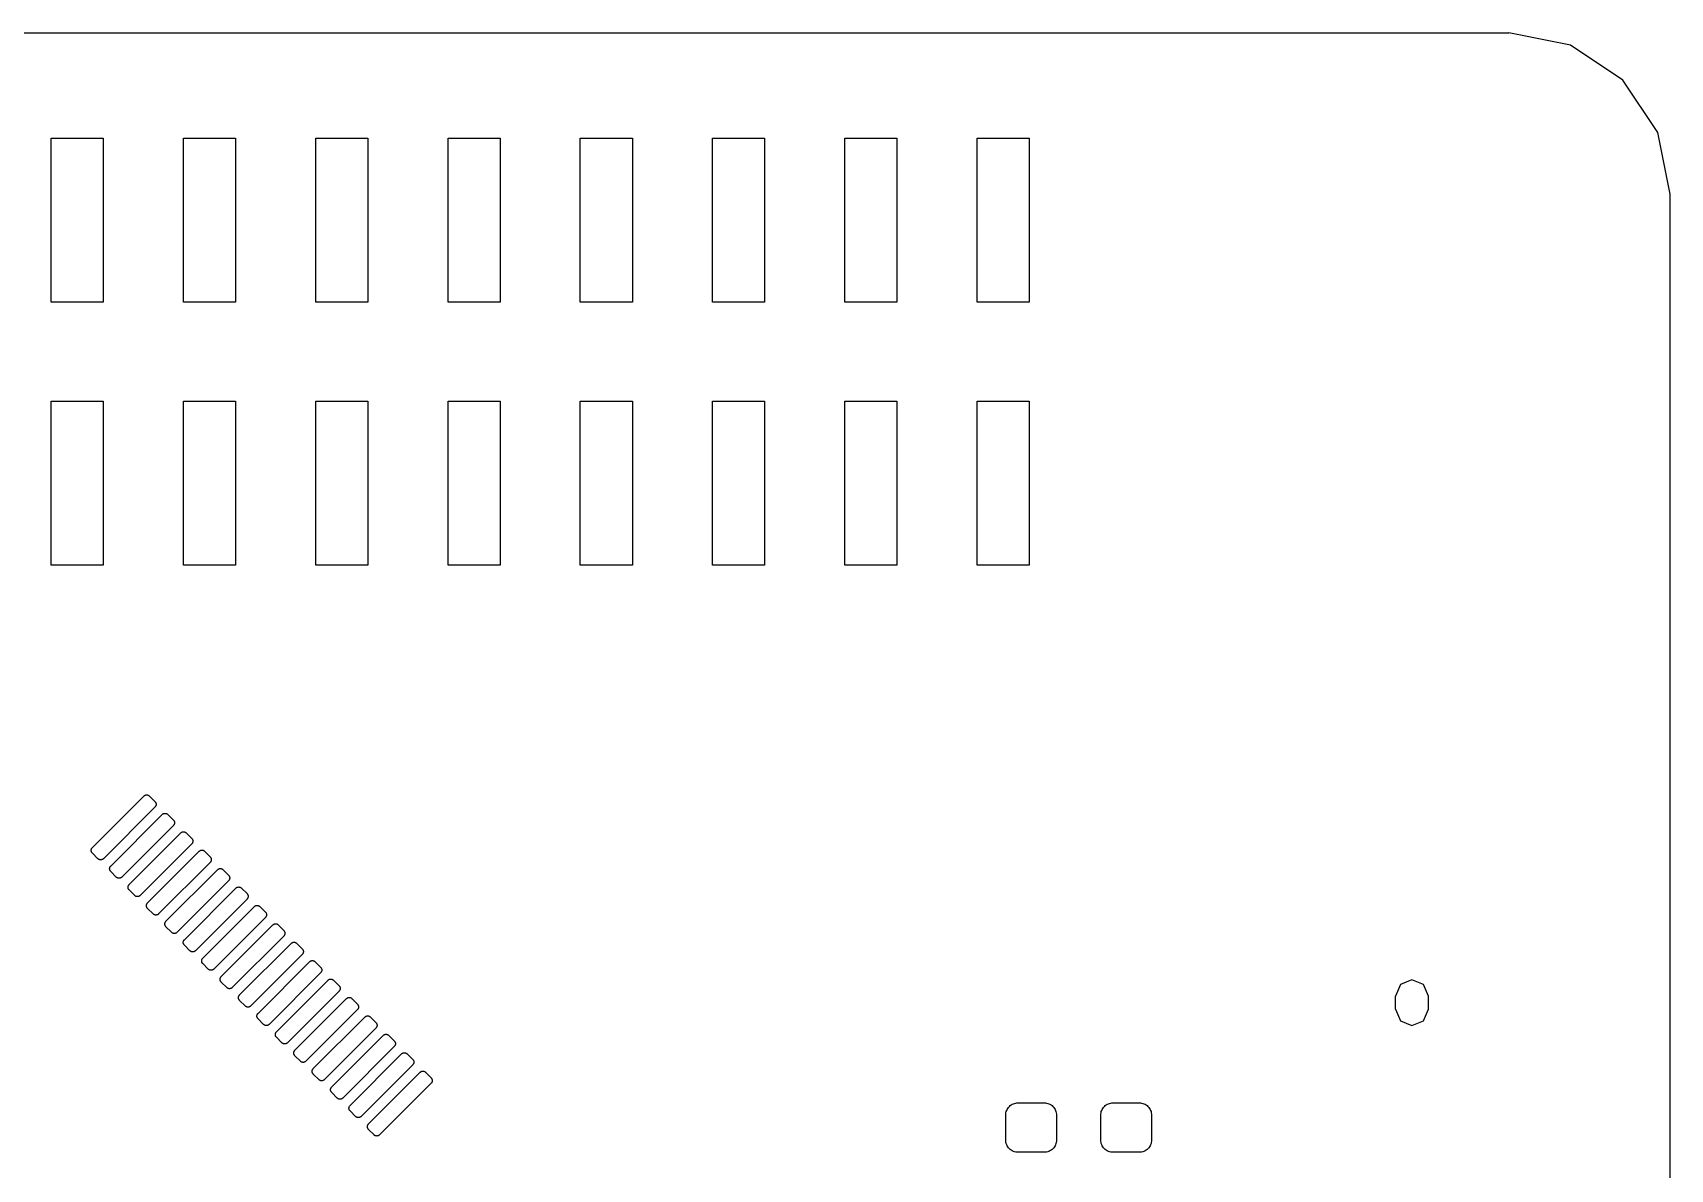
# Model space of a CAD drawing. Extents: x 9.2 to 72.3, y 9.6 to 58.8.
# Drawn here: x 40.82 to 72.27, y 36.97 to 58.79 of the extents above; entities that cross this region are included whole.
import ezdxf

# ---------------------------------------------------------------- set-up
doc = ezdxf.new("R2010")
doc.units = 0

msp = doc.modelspace()

# ---------------------------------------------------------------- linework, layer by layer
at = {"layer": 'Layer 1', "color": 7}
for points in [[(12.34694, 58.79338), (69.16674, 58.79338)], [(72.268334, 55.691761), (72.032354, 56.878094), (71.36034, 57.883814), (70.354604, 58.555803), (69.168264, 58.791754)], [(72.26808, 12.69238), (72.26808, 55.69204)], [(67.308222, 40.611806), (67.085524, 40.519544), (66.993262, 40.296846)], [(67.623436, 40.296846), (67.531085, 40.519634), (67.308222, 40.611806)], [(66.9925, 40.04818), (66.9925, 40.2971)], [(67.62242, 40.2971), (67.62242, 40.04818)], [(66.993262, 40.046656), (67.085524, 39.823958), (67.308222, 39.731696)], [(67.308222, 39.731696), (67.531085, 39.823868), (67.623436, 40.046656)]]:
    msp.add_lwpolyline(points, dxfattribs=at)
at = {"layer": 'Layer 1', "color": 96}
for points in [[(42.178224, 53.621762), (41.178226, 53.621762), (41.178226, 56.771769), (42.178224, 56.771769), (42.178224, 53.621762)], [(44.718224, 53.621762), (43.718226, 53.621762), (43.718226, 56.771769), (44.718224, 56.771769), (44.718224, 53.621762)], [(47.258224, 53.621762), (46.258226, 53.621762), (46.258226, 56.771769), (47.258224, 56.771769), (47.258224, 53.621762)], [(49.798224, 53.621762), (48.798226, 53.621762), (48.798226, 56.771769), (49.798224, 56.771769), (49.798224, 53.621762)], [(52.338224, 53.621762), (51.338226, 53.621762), (51.338226, 56.771769), (52.338224, 56.771769), (52.338224, 53.621762)], [(54.878224, 53.621762), (53.878226, 53.621762), (53.878226, 56.771769), (54.878224, 56.771769), (54.878224, 53.621762)], [(57.418224, 53.621762), (56.418226, 53.621762), (56.418226, 56.771769), (57.418224, 56.771769), (57.418224, 53.621762)], [(59.958224, 53.621762), (58.958226, 53.621762), (58.958226, 56.771769), (59.958224, 56.771769), (59.958224, 53.621762)], [(42.178224, 48.57176), (41.178226, 48.57176), (41.178226, 51.721766), (42.178224, 51.721766), (42.178224, 48.57176)], [(44.718224, 48.57176), (43.718226, 48.57176), (43.718226, 51.721766), (44.718224, 51.721766), (44.718224, 48.57176)], [(47.258224, 48.57176), (46.258226, 48.57176), (46.258226, 51.721766), (47.258224, 51.721766), (47.258224, 48.57176)], [(49.798224, 48.57176), (48.798226, 48.57176), (48.798226, 51.721766), (49.798224, 51.721766), (49.798224, 48.57176)], [(52.338224, 48.57176), (51.338226, 48.57176), (51.338226, 51.721766), (52.338224, 51.721766), (52.338224, 48.57176)], [(54.878224, 48.57176), (53.878226, 48.57176), (53.878226, 51.721766), (54.878224, 51.721766), (54.878224, 48.57176)], [(57.418224, 48.57176), (56.418226, 48.57176), (56.418226, 51.721766), (57.418224, 51.721766), (57.418224, 48.57176)], [(59.958224, 48.57176), (58.958226, 48.57176), (58.958226, 51.721766), (59.958224, 51.721766), (59.958224, 48.57176)], [(43.01871, 44.158916), (43.026076, 44.1579), (43.033188, 44.156122), (43.040046, 44.153582), (43.046904, 44.15028), (43.053, 44.146724), (43.059096, 44.142152), (43.06443, 44.137326), (43.170602, 44.031154), (43.175428, 44.02582), (43.18, 44.019978), (43.183556, 44.013628), (43.186858, 44.00677), (43.189398, 43.999912), (43.191176, 43.9928), (43.192192, 43.985434), (43.192446, 43.978068), (43.192192, 43.970956), (43.191176, 43.96359), (43.189398, 43.956478), (43.186858, 43.949366), (43.183556, 43.942762), (43.18, 43.936412), (43.175428, 43.93057), (43.170602, 43.925236), (42.18051, 42.935144), (42.175176, 42.930318), (42.169334, 42.926), (42.162984, 42.92219), (42.15638, 42.918888), (42.149268, 42.916348), (42.142156, 42.91457), (42.135044, 42.913554), (42.127678, 42.9133), (42.120312, 42.913554), (42.112946, 42.91457), (42.105834, 42.916348), (42.098976, 42.918888), (42.092118, 42.92219), (42.086022, 42.926), (42.079926, 42.930318), (42.074592, 42.935144), (41.96842, 43.041316), (41.963594, 43.04665), (41.959022, 43.052746), (41.955466, 43.058842), (41.952164, 43.0657), (41.949624, 43.072558), (41.947846, 43.07967), (41.94683, 43.087036), (41.946576, 43.094402), (41.94683, 43.101768), (41.947846, 43.10888), (41.949624, 43.115992), (41.952164, 43.123104), (41.955466, 43.129708), (41.959022, 43.136058), (41.963594, 43.1419), (41.96842, 43.147234), (42.958512, 44.137326), (42.963846, 44.142152), (42.969688, 44.146724), (42.976038, 44.15028), (42.982642, 44.153582), (42.989754, 44.156122), (42.996866, 44.1579), (43.004232, 44.158916), (43.011344, 44.15917), (43.01871, 44.158916)], [(43.372278, 43.805348), (43.379644, 43.804332), (43.386756, 43.802554), (43.393614, 43.800014), (43.400472, 43.796966), (43.406568, 43.793156), (43.412664, 43.788584), (43.417998, 43.783758), (43.52417, 43.677586), (43.528996, 43.672252), (43.533314, 43.66641), (43.537124, 43.66006), (43.540426, 43.653456), (43.542966, 43.646344), (43.544744, 43.639232), (43.54576, 43.631866), (43.546014, 43.624754), (43.54576, 43.617388), (43.544744, 43.610022), (43.542966, 43.60291), (43.540426, 43.596052), (43.537124, 43.589194), (43.533314, 43.582844), (43.528996, 43.577002), (43.52417, 43.571668), (42.534078, 42.581576), (42.528744, 42.57675), (42.522902, 42.572432), (42.516552, 42.568622), (42.509948, 42.56532), (42.502836, 42.563034), (42.495724, 42.561002), (42.488358, 42.559986), (42.481246, 42.559732), (42.47388, 42.559986), (42.466514, 42.561002), (42.459402, 42.563034), (42.452544, 42.56532), (42.445686, 42.568622), (42.439336, 42.572432), (42.433494, 42.57675), (42.42816, 42.581576), (42.321988, 42.687748), (42.317162, 42.693082), (42.31259, 42.699178), (42.309034, 42.705274), (42.305732, 42.712132), (42.303192, 42.71899), (42.301414, 42.726102), (42.300398, 42.733468), (42.300144, 42.740834), (42.300398, 42.7482), (42.301414, 42.755312), (42.303192, 42.762424), (42.305732, 42.769536), (42.309034, 42.77614), (42.31259, 42.78249), (42.317162, 42.788332), (42.321988, 42.793666), (43.31208, 43.783758), (43.317414, 43.788584), (43.323256, 43.793156), (43.329606, 43.796966), (43.33621, 43.800014), (43.343322, 43.802554), (43.350434, 43.804332), (43.357546, 43.805348), (43.364912, 43.805602), (43.372278, 43.805348)], [(43.725846, 43.45178), (43.733212, 43.450764), (43.740324, 43.448986), (43.747182, 43.446446), (43.75404, 43.443398), (43.760136, 43.439588), (43.766232, 43.435016), (43.771566, 43.43019), (43.877738, 43.324018), (43.882564, 43.318684), (43.886882, 43.312842), (43.890692, 43.306492), (43.893994, 43.299888), (43.89628, 43.292776), (43.898312, 43.285664), (43.899328, 43.278552), (43.899582, 43.271186), (43.899328, 43.26382), (43.898312, 43.256454), (43.89628, 43.249342), (43.893994, 43.242484), (43.890692, 43.235626), (43.886882, 43.22953), (43.882564, 43.223434), (43.877738, 43.2181), (42.887646, 42.228008), (42.882312, 42.223182), (42.87647, 42.218864), (42.87012, 42.215054), (42.863262, 42.211752), (42.856404, 42.209466), (42.849292, 42.207688), (42.841926, 42.206418), (42.83456, 42.206164), (42.827448, 42.206418), (42.820082, 42.207688), (42.81297, 42.209466), (42.805858, 42.211752), (42.799254, 42.215054), (42.792904, 42.218864), (42.787062, 42.223182), (42.781728, 42.228008), (42.675556, 42.33418), (42.67073, 42.339514), (42.666158, 42.34561), (42.662348, 42.35196), (42.6593, 42.358564), (42.65676, 42.365422), (42.654982, 42.372534), (42.653966, 42.3799), (42.653712, 42.387266), (42.653966, 42.394632), (42.654982, 42.401744), (42.65676, 42.408856), (42.6593, 42.415968), (42.662348, 42.422572), (42.666158, 42.428922), (42.67073, 42.434764), (42.675556, 42.440352), (43.665648, 43.43019), (43.670982, 43.435016), (43.676824, 43.439588), (43.683174, 43.443398), (43.689778, 43.446446), (43.69689, 43.448986), (43.704002, 43.450764), (43.711114, 43.45178), (43.71848, 43.452034), (43.725846, 43.45178)], [(44.079414, 43.098212), (44.08678, 43.097196), (44.093892, 43.095418), (44.10075, 43.092878), (44.107354, 43.08983), (44.113704, 43.08602), (44.1198, 43.081448), (44.125134, 43.076622), (44.231306, 42.97045), (44.236132, 42.965116), (44.24045, 42.959274), (44.24426, 42.952924), (44.247562, 42.94632), (44.249848, 42.939208), (44.251626, 42.932096), (44.252896, 42.924984), (44.25315, 42.917618), (44.252896, 42.910252), (44.251626, 42.902886), (44.249848, 42.895774), (44.247562, 42.888916), (44.24426, 42.882058), (44.24045, 42.875962), (44.236132, 42.869866), (44.231306, 42.864532), (43.241214, 41.87444), (43.23588, 41.869614), (43.229784, 41.865296), (43.223688, 41.861486), (43.21683, 41.858184), (43.209972, 41.855898), (43.20286, 41.85412), (43.195494, 41.85285), (43.188128, 41.852596), (43.180762, 41.85285), (43.17365, 41.85412), (43.166538, 41.855898), (43.159426, 41.858184), (43.152822, 41.861486), (43.146472, 41.865296), (43.14063, 41.869614), (43.135296, 41.87444), (43.029124, 41.980612), (43.024298, 41.985946), (43.019726, 41.992042), (43.015916, 41.998392), (43.012868, 42.004996), (43.010328, 42.011854), (43.00855, 42.018966), (43.007534, 42.026332), (43.00728, 42.033698), (43.007534, 42.041064), (43.00855, 42.048176), (43.010328, 42.055288), (43.012868, 42.0624), (43.015916, 42.069004), (43.019726, 42.075354), (43.024298, 42.081196), (43.029124, 42.086784), (44.018962, 43.076622), (44.02455, 43.081448), (44.030392, 43.08602), (44.036742, 43.08983), (44.043346, 43.092878), (44.050458, 43.095418), (44.05757, 43.097196), (44.064682, 43.098212), (44.072048, 43.098466), (44.079414, 43.098212)], [(44.432982, 42.744644), (44.440348, 42.743628), (44.44746, 42.74185), (44.454318, 42.73931), (44.460922, 42.736262), (44.467272, 42.732452), (44.473368, 42.728134), (44.478702, 42.723054), (44.584874, 42.616882), (44.5897, 42.611548), (44.594018, 42.605706), (44.597828, 42.599356), (44.60113, 42.592752), (44.603416, 42.58564), (44.605194, 42.578528), (44.606464, 42.571416), (44.606718, 42.56405), (44.606464, 42.556684), (44.605194, 42.549318), (44.603416, 42.542206), (44.60113, 42.535348), (44.597828, 42.52849), (44.594018, 42.522394), (44.5897, 42.516298), (44.584874, 42.510964), (43.594782, 41.520872), (43.589448, 41.516046), (43.583352, 41.511728), (43.577256, 41.507918), (43.570398, 41.504616), (43.56354, 41.50233), (43.556428, 41.500552), (43.549062, 41.499282), (43.541696, 41.499028), (43.53433, 41.499282), (43.527218, 41.500552), (43.520106, 41.50233), (43.512994, 41.504616), (43.50639, 41.507918), (43.50004, 41.511728), (43.494198, 41.516046), (43.488864, 41.520872), (43.382692, 41.627044), (43.377866, 41.632632), (43.373294, 41.638474), (43.369484, 41.644824), (43.366436, 41.651428), (43.363896, 41.658286), (43.362118, 41.665398), (43.361102, 41.672764), (43.360594, 41.68013), (43.361102, 41.687496), (43.362118, 41.694608), (43.363896, 41.701974), (43.366436, 41.708832), (43.369484, 41.715436), (43.373294, 41.721786), (43.377866, 41.727628), (43.382692, 41.733216), (44.37253, 42.723054), (44.378118, 42.728134), (44.38396, 42.732452), (44.39031, 42.736262), (44.396914, 42.73931), (44.403772, 42.74185), (44.411138, 42.743628), (44.41825, 42.744644), (44.425616, 42.745152), (44.432982, 42.744644)], [(44.78655, 42.391076), (44.793916, 42.39006), (44.801028, 42.388282), (44.807886, 42.385742), (44.81449, 42.382694), (44.82084, 42.378884), (44.826682, 42.374566), (44.83227, 42.369486), (44.938442, 42.263568), (44.943268, 42.25798), (44.947586, 42.252138), (44.951396, 42.245788), (44.954698, 42.239184), (44.956984, 42.232072), (44.958762, 42.22496), (44.960032, 42.217848), (44.960286, 42.210482), (44.960032, 42.203116), (44.958762, 42.19575), (44.956984, 42.188638), (44.954698, 42.18178), (44.951396, 42.175176), (44.947586, 42.168826), (44.943268, 42.16273), (44.938442, 42.157396), (43.94835, 41.167558), (43.943016, 41.162478), (43.93692, 41.15816), (43.93057, 41.15435), (43.923966, 41.151302), (43.917108, 41.148762), (43.909996, 41.146984), (43.90263, 41.145714), (43.895264, 41.14546), (43.887898, 41.145714), (43.880786, 41.146984), (43.873674, 41.148762), (43.866562, 41.151302), (43.859958, 41.15435), (43.853608, 41.15816), (43.847766, 41.162478), (43.842432, 41.167558), (43.73626, 41.273476), (43.73118, 41.279064), (43.726862, 41.284906), (43.723052, 41.291256), (43.720004, 41.29786), (43.717464, 41.304718), (43.715686, 41.31183), (43.71467, 41.319196), (43.714162, 41.326562), (43.71467, 41.333928), (43.715686, 41.34104), (43.717464, 41.348406), (43.720004, 41.355264), (43.723052, 41.361868), (43.726862, 41.368218), (43.73118, 41.37406), (43.73626, 41.379648), (44.726098, 42.369486), (44.731686, 42.374566), (44.737528, 42.378884), (44.743878, 42.382694), (44.750482, 42.385742), (44.75734, 42.388282), (44.764706, 42.39006), (44.771818, 42.391076), (44.779184, 42.391584), (44.78655, 42.391076)], [(45.140118, 42.037508), (45.147484, 42.036492), (45.154596, 42.034714), (45.161454, 42.032174), (45.168058, 42.029126), (45.174408, 42.025316), (45.18025, 42.020998), (45.185838, 42.015918), (45.291756, 41.91), (45.296836, 41.904412), (45.301154, 41.89857), (45.304964, 41.89222), (45.308012, 41.885616), (45.310552, 41.878758), (45.31233, 41.871392), (45.3136, 41.86428), (45.313854, 41.856914), (45.3136, 41.849548), (45.31233, 41.842182), (45.310552, 41.83507), (45.308012, 41.828212), (45.304964, 41.821608), (45.301154, 41.815258), (45.296836, 41.809162), (45.291756, 41.803828), (44.301918, 40.81399), (44.296584, 40.80891), (44.290488, 40.804592), (44.284138, 40.800782), (44.277534, 40.797734), (44.270676, 40.795194), (44.263564, 40.793416), (44.256198, 40.7924), (44.248832, 40.791892), (44.241466, 40.7924), (44.234354, 40.793416), (44.227242, 40.795194), (44.22013, 40.797734), (44.213526, 40.800782), (44.207176, 40.804592), (44.201334, 40.80891), (44.195746, 40.81399), (44.089828, 40.919908), (44.084748, 40.925496), (44.08043, 40.931338), (44.07662, 40.937688), (44.073572, 40.944292), (44.071032, 40.95115), (44.069254, 40.958262), (44.068238, 40.965628), (44.06773, 40.972994), (44.068238, 40.98036), (44.069254, 40.987726), (44.071032, 40.994838), (44.073572, 41.001696), (44.07662, 41.0083), (44.08043, 41.01465), (44.084748, 41.020492), (44.089828, 41.02608), (45.079666, 42.015918), (45.085254, 42.020998), (45.091096, 42.025316), (45.097446, 42.029126), (45.10405, 42.032174), (45.110908, 42.034714), (45.11802, 42.036492), (45.125386, 42.037508), (45.132752, 42.038016), (45.140118, 42.037508)], [(45.493686, 41.68394), (45.501052, 41.682924), (45.508164, 41.681146), (45.515022, 41.678606), (45.521626, 41.675558), (45.527976, 41.671748), (45.533818, 41.66743), (45.539406, 41.66235), (45.645324, 41.556432), (45.650404, 41.550844), (45.654722, 41.545002), (45.658532, 41.538652), (45.66158, 41.532048), (45.66412, 41.52519), (45.665898, 41.517824), (45.666914, 41.510712), (45.667422, 41.503346), (45.666914, 41.49598), (45.665898, 41.488614), (45.66412, 41.481502), (45.66158, 41.474644), (45.658532, 41.46804), (45.654722, 41.46169), (45.650404, 41.455848), (45.645324, 41.45026), (44.655486, 40.460422), (44.649898, 40.455342), (44.644056, 40.451024), (44.637706, 40.447214), (44.631102, 40.444166), (44.624244, 40.441626), (44.617132, 40.439848), (44.609766, 40.438832), (44.6024, 40.438324), (44.595034, 40.438832), (44.587922, 40.439848), (44.580556, 40.441626), (44.573698, 40.444166), (44.567094, 40.447214), (44.560744, 40.451024), (44.554902, 40.455342), (44.549314, 40.460422), (44.443396, 40.56634), (44.438316, 40.571928), (44.433998, 40.57777), (44.430188, 40.58412), (44.42714, 40.590724), (44.4246, 40.597582), (44.422822, 40.604694), (44.421806, 40.61206), (44.421298, 40.619426), (44.421806, 40.626792), (44.422822, 40.634158), (44.4246, 40.64127), (44.42714, 40.648128), (44.430188, 40.654732), (44.433998, 40.661082), (44.438316, 40.666924), (44.443396, 40.672512), (45.433234, 41.66235), (45.438822, 41.66743), (45.444664, 41.671748), (45.451014, 41.675558), (45.457618, 41.678606), (45.464476, 41.681146), (45.471588, 41.682924), (45.478954, 41.68394), (45.48632, 41.684448), (45.493686, 41.68394)], [(45.847254, 41.330372), (45.85462, 41.329356), (45.861732, 41.327578), (45.86859, 41.325038), (45.875194, 41.32199), (45.881544, 41.31818), (45.887386, 41.313862), (45.892974, 41.308782), (45.998892, 41.202864), (46.003972, 41.197276), (46.00829, 41.191434), (46.0121, 41.185084), (46.015148, 41.17848), (46.017688, 41.171622), (46.019466, 41.16451), (46.020482, 41.157144), (46.02099, 41.149778), (46.020482, 41.142412), (46.019466, 41.135046), (46.017688, 41.127934), (46.015148, 41.121076), (46.0121, 41.114472), (46.00829, 41.108122), (46.003972, 41.10228), (45.998892, 41.096692), (45.009054, 40.106854), (45.003466, 40.101774), (44.997624, 40.097456), (44.991274, 40.093646), (44.98467, 40.090598), (44.977812, 40.088058), (44.9707, 40.08628), (44.963334, 40.085264), (44.955968, 40.084756), (44.948602, 40.085264), (44.94149, 40.08628), (44.934124, 40.088058), (44.927266, 40.090598), (44.920662, 40.093646), (44.914312, 40.097456), (44.90847, 40.101774), (44.902882, 40.106854), (44.796964, 40.212772), (44.791884, 40.21836), (44.787566, 40.224202), (44.783756, 40.230552), (44.780708, 40.237156), (44.778168, 40.244014), (44.77639, 40.251126), (44.775374, 40.258492), (44.774866, 40.265858), (44.775374, 40.273224), (44.77639, 40.28059), (44.778168, 40.287702), (44.780708, 40.29456), (44.783756, 40.301164), (44.787566, 40.307514), (44.791884, 40.313356), (44.796964, 40.318944), (45.786802, 41.308782), (45.79239, 41.313862), (45.798232, 41.31818), (45.804582, 41.32199), (45.811186, 41.325038), (45.818044, 41.327578), (45.825156, 41.329356), (45.832522, 41.330372), (45.839888, 41.33088), (45.847254, 41.330372)], [(46.200822, 40.976804), (46.208188, 40.975788), (46.2153, 40.97401), (46.222158, 40.97147), (46.228762, 40.968422), (46.235112, 40.964612), (46.240954, 40.960294), (46.246542, 40.955214), (46.35246, 40.849296), (46.35754, 40.843708), (46.361858, 40.837866), (46.365668, 40.831516), (46.368716, 40.824912), (46.371256, 40.818054), (46.373034, 40.810942), (46.37405, 40.803576), (46.374558, 40.79621), (46.37405, 40.788844), (46.373034, 40.781478), (46.371256, 40.774366), (46.368716, 40.767508), (46.365668, 40.760904), (46.361858, 40.754554), (46.35754, 40.748712), (46.35246, 40.743124), (45.362622, 39.753286), (45.357034, 39.748206), (45.351192, 39.743888), (45.344842, 39.740078), (45.338238, 39.73703), (45.33138, 39.73449), (45.324268, 39.732712), (45.316902, 39.731696), (45.309536, 39.731188), (45.30217, 39.731696), (45.294804, 39.732712), (45.287692, 39.73449), (45.280834, 39.73703), (45.27423, 39.740078), (45.26788, 39.743888), (45.262038, 39.748206), (45.25645, 39.753286), (45.150532, 39.859204), (45.145452, 39.864792), (45.141134, 39.870634), (45.137324, 39.876984), (45.134276, 39.883588), (45.131736, 39.890446), (45.129958, 39.897812), (45.128942, 39.904924), (45.128434, 39.91229), (45.128942, 39.919656), (45.129958, 39.927022), (45.131736, 39.934134), (45.134276, 39.940992), (45.137324, 39.947596), (45.141134, 39.953946), (45.145452, 39.959788), (45.150532, 39.965376), (46.14037, 40.955214), (46.145958, 40.960294), (46.1518, 40.964612), (46.15815, 40.968422), (46.164754, 40.97147), (46.171612, 40.97401), (46.178724, 40.975788), (46.18609, 40.976804), (46.193456, 40.977312), (46.200822, 40.976804)], [(46.55439, 40.623236), (46.561502, 40.62222), (46.568868, 40.620442), (46.575726, 40.617902), (46.58233, 40.614854), (46.58868, 40.611044), (46.594522, 40.606726), (46.60011, 40.601646), (46.706028, 40.495728), (46.711108, 40.49014), (46.715426, 40.484298), (46.719236, 40.477948), (46.722284, 40.471344), (46.724824, 40.464486), (46.726602, 40.457374), (46.727618, 40.450008), (46.728126, 40.442642), (46.727618, 40.435276), (46.726602, 40.42791), (46.724824, 40.420798), (46.722284, 40.41394), (46.719236, 40.407336), (46.715426, 40.400986), (46.711108, 40.395144), (46.706028, 40.389556), (45.71619, 39.399718), (45.710602, 39.394638), (45.70476, 39.39032), (45.69841, 39.38651), (45.691806, 39.383462), (45.684948, 39.380922), (45.677836, 39.379144), (45.67047, 39.378128), (45.663104, 39.37762), (45.655738, 39.378128), (45.648372, 39.379144), (45.64126, 39.380922), (45.634402, 39.383462), (45.627798, 39.38651), (45.621448, 39.39032), (45.615606, 39.394638), (45.610018, 39.399718), (45.5041, 39.505636), (45.49902, 39.511224), (45.494702, 39.517066), (45.490892, 39.523416), (45.487844, 39.53002), (45.485304, 39.536878), (45.483526, 39.544244), (45.48251, 39.551356), (45.482002, 39.558722), (45.48251, 39.566088), (45.483526, 39.573454), (45.485304, 39.580566), (45.487844, 39.587424), (45.490892, 39.594028), (45.494702, 39.600378), (45.49902, 39.60622), (45.5041, 39.611808), (46.493938, 40.601646), (46.499526, 40.606726), (46.505368, 40.611044), (46.511718, 40.614854), (46.518322, 40.617902), (46.52518, 40.620442), (46.532292, 40.62222), (46.539658, 40.623236), (46.547024, 40.623744), (46.55439, 40.623236)], [(46.907958, 40.269922), (46.91507, 40.268652), (46.922436, 40.266874), (46.929294, 40.264334), (46.935898, 40.261286), (46.942248, 40.257476), (46.94809, 40.253158), (46.953678, 40.248078), (47.059596, 40.14216), (47.064676, 40.136572), (47.068994, 40.13073), (47.072804, 40.12438), (47.075852, 40.117776), (47.078392, 40.110918), (47.08017, 40.103806), (47.081186, 40.09644), (47.081694, 40.089074), (47.081186, 40.081708), (47.08017, 40.074342), (47.078392, 40.06723), (47.075852, 40.060372), (47.072804, 40.053768), (47.068994, 40.047418), (47.064676, 40.041576), (47.059596, 40.035988), (46.069758, 39.04615), (46.06417, 39.04107), (46.058328, 39.036752), (46.051978, 39.032942), (46.045374, 39.029894), (46.038516, 39.027354), (46.031404, 39.025576), (46.024038, 39.02456), (46.016672, 39.024052), (46.009306, 39.02456), (46.00194, 39.025576), (45.994828, 39.027354), (45.98797, 39.029894), (45.981366, 39.032942), (45.975016, 39.036752), (45.969174, 39.04107), (45.963586, 39.04615), (45.857668, 39.152068), (45.852588, 39.157656), (45.84827, 39.163498), (45.84446, 39.169848), (45.841412, 39.176452), (45.838872, 39.183564), (45.837094, 39.190676), (45.836078, 39.197788), (45.83557, 39.205154), (45.836078, 39.21252), (45.837094, 39.219886), (45.838872, 39.226998), (45.841412, 39.233856), (45.84446, 39.24046), (45.84827, 39.24681), (45.852588, 39.252906), (45.857668, 39.25824), (46.847506, 40.248078), (46.85284, 40.253158), (46.858936, 40.257476), (46.865286, 40.261286), (46.87189, 40.264334), (46.878748, 40.266874), (46.88586, 40.268652), (46.893226, 40.269922), (46.900592, 40.270176), (46.907958, 40.269922)], [(47.261526, 39.916354), (47.268638, 39.915084), (47.27575, 39.913306), (47.282862, 39.91102), (47.289466, 39.907718), (47.295816, 39.903908), (47.301658, 39.89959), (47.307246, 39.894764), (47.413164, 39.788592), (47.418244, 39.783004), (47.422562, 39.777162), (47.426372, 39.770812), (47.42942, 39.764208), (47.43196, 39.75735), (47.433738, 39.750238), (47.434754, 39.742872), (47.435262, 39.735506), (47.434754, 39.72814), (47.433738, 39.721028), (47.43196, 39.713662), (47.42942, 39.706804), (47.426372, 39.7002), (47.422562, 39.69385), (47.418244, 39.688008), (47.413164, 39.68242), (46.423326, 38.692582), (46.417738, 38.687502), (46.411896, 38.683184), (46.405546, 38.679374), (46.398942, 38.676326), (46.392084, 38.673786), (46.384718, 38.672008), (46.377606, 38.670992), (46.37024, 38.670484), (46.362874, 38.670992), (46.355508, 38.672008), (46.348396, 38.673786), (46.341538, 38.676326), (46.334934, 38.679374), (46.328584, 38.683184), (46.322742, 38.687502), (46.317154, 38.692582), (46.211236, 38.798754), (46.206156, 38.804088), (46.201838, 38.80993), (46.198028, 38.81628), (46.19498, 38.822884), (46.19244, 38.829996), (46.190662, 38.837108), (46.189392, 38.84422), (46.189138, 38.851586), (46.189392, 38.858952), (46.190662, 38.866318), (46.19244, 38.87343), (46.19498, 38.880288), (46.198028, 38.886892), (46.201838, 38.893242), (46.206156, 38.899338), (46.211236, 38.904672), (47.201074, 39.894764), (47.206408, 39.89959), (47.212504, 39.903908), (47.218854, 39.907718), (47.225458, 39.91102), (47.232316, 39.913306), (47.239428, 39.915084), (47.246794, 39.916354), (47.25416, 39.916608), (47.261526, 39.916354)], [(47.615094, 39.562786), (47.622206, 39.561516), (47.629318, 39.559738), (47.63643, 39.557452), (47.643034, 39.55415), (47.649384, 39.55034), (47.655226, 39.546022), (47.66056, 39.541196), (47.766732, 39.435024), (47.771812, 39.42969), (47.77613, 39.423594), (47.77994, 39.417244), (47.782988, 39.41064), (47.785528, 39.403782), (47.787306, 39.39667), (47.788322, 39.389304), (47.78883, 39.381938), (47.788322, 39.374572), (47.787306, 39.36746), (47.785528, 39.360094), (47.782988, 39.353236), (47.77994, 39.346632), (47.77613, 39.340282), (47.771812, 39.33444), (47.766732, 39.328852), (46.776894, 38.339014), (46.771306, 38.334188), (46.765464, 38.329616), (46.759114, 38.325806), (46.75251, 38.322758), (46.745652, 38.320218), (46.738286, 38.31844), (46.731174, 38.317424), (46.723808, 38.316916), (46.716442, 38.317424), (46.709076, 38.31844), (46.701964, 38.320218), (46.695106, 38.322758), (46.688502, 38.325806), (46.682152, 38.329616), (46.67631, 38.334188), (46.670722, 38.339014), (46.56455, 38.445186), (46.559724, 38.45052), (46.555406, 38.456362), (46.551596, 38.462712), (46.548294, 38.469316), (46.546008, 38.476428), (46.54423, 38.48354), (46.54296, 38.490652), (46.542706, 38.498018), (46.54296, 38.505384), (46.54423, 38.51275), (46.546008, 38.519862), (46.548294, 38.52672), (46.551596, 38.533578), (46.555406, 38.539674), (46.559724, 38.54577), (46.56455, 38.551104), (47.554642, 39.541196), (47.559976, 39.546022), (47.566072, 39.55034), (47.572168, 39.55415), (47.579026, 39.557452), (47.585884, 39.559738), (47.592996, 39.561516), (47.600362, 39.562786), (47.607728, 39.56304), (47.615094, 39.562786)], [(47.968662, 39.209218), (47.975774, 39.207948), (47.982886, 39.20617), (47.989998, 39.203884), (47.996602, 39.200582), (48.002952, 39.196772), (48.008794, 39.192454), (48.014128, 39.187628), (48.1203, 39.081456), (48.125126, 39.076122), (48.129698, 39.070026), (48.133508, 39.063676), (48.136556, 39.057072), (48.139096, 39.050214), (48.140874, 39.043102), (48.14189, 39.035736), (48.142144, 39.02837), (48.14189, 39.021004), (48.140874, 39.013892), (48.139096, 39.00678), (48.136556, 38.999668), (48.133508, 38.993064), (48.129698, 38.986714), (48.125126, 38.980872), (48.1203, 38.975284), (47.130462, 37.985446), (47.124874, 37.98062), (47.119032, 37.976048), (47.112682, 37.972238), (47.106078, 37.96919), (47.098966, 37.96665), (47.091854, 37.964872), (47.084742, 37.963856), (47.077376, 37.963602), (47.07001, 37.963856), (47.062644, 37.964872), (47.055532, 37.96665), (47.048674, 37.96919), (47.04207, 37.972238), (47.03572, 37.976048), (47.029624, 37.98062), (47.02429, 37.985446), (46.918118, 38.091618), (46.913292, 38.096952), (46.908974, 38.102794), (46.905164, 38.109144), (46.901862, 38.115748), (46.899576, 38.12286), (46.897798, 38.129972), (46.896528, 38.137084), (46.896274, 38.14445), (46.896528, 38.151816), (46.897798, 38.159182), (46.899576, 38.166294), (46.901862, 38.173152), (46.905164, 38.18001), (46.908974, 38.186106), (46.913292, 38.192202), (46.918118, 38.197536), (47.90821, 39.187628), (47.913544, 39.192454), (47.91964, 39.196772), (47.925736, 39.200582), (47.932594, 39.203884), (47.939452, 39.20617), (47.946564, 39.207948), (47.95393, 39.209218), (47.961296, 39.209472), (47.968662, 39.209218)], [(48.32223, 38.85565), (48.329342, 38.854634), (48.336454, 38.852602), (48.343566, 38.850316), (48.35017, 38.847014), (48.35652, 38.843204), (48.362362, 38.838886), (48.367696, 38.83406), (48.473868, 38.727888), (48.478694, 38.722554), (48.483266, 38.716458), (48.487076, 38.710362), (48.490124, 38.703504), (48.492664, 38.696646), (48.494442, 38.689534), (48.495458, 38.682168), (48.495712, 38.674802), (48.495458, 38.667436), (48.494442, 38.660324), (48.492664, 38.653212), (48.490124, 38.6461), (48.487076, 38.639496), (48.483266, 38.633146), (48.478694, 38.627304), (48.473868, 38.62197), (47.48403, 37.631878), (47.478442, 37.627052), (47.4726, 37.62248), (47.46625, 37.61867), (47.459646, 37.615622), (47.452534, 37.613082), (47.445422, 37.611304), (47.43831, 37.610288), (47.430944, 37.610034), (47.423578, 37.610288), (47.416212, 37.611304), (47.4091, 37.613082), (47.402242, 37.615622), (47.395638, 37.61867), (47.389288, 37.62248), (47.383192, 37.627052), (47.377858, 37.631878), (47.271686, 37.73805), (47.26686, 37.743384), (47.262542, 37.749226), (47.258732, 37.755576), (47.25543, 37.76218), (47.253144, 37.769292), (47.251366, 37.776404), (47.250096, 37.78377), (47.249842, 37.790882), (47.250096, 37.798248), (47.251366, 37.805614), (47.253144, 37.812726), (47.25543, 37.819584), (47.258732, 37.826442), (47.262542, 37.832792), (47.26686, 37.838634), (47.271686, 37.843968), (48.261778, 38.83406), (48.267112, 38.838886), (48.273208, 38.843204), (48.279304, 38.847014), (48.286162, 38.850316), (48.29302, 38.852602), (48.300132, 38.854634), (48.307498, 38.85565), (48.314864, 38.855904), (48.32223, 38.85565)], [(60.26912, 38.245542), (60.292234, 38.24224), (60.31484, 38.236652), (60.336684, 38.228778), (60.357766, 38.218618), (60.377832, 38.20668), (60.396628, 38.192964), (60.413646, 38.177216), (60.429394, 38.159944), (60.443364, 38.141148), (60.455302, 38.121336), (60.465208, 38.100254), (60.473082, 38.078156), (60.47867, 38.05555), (60.482226, 38.032436), (60.483242, 38.009322), (60.483242, 37.534342), (60.482226, 37.510974), (60.47867, 37.48786), (60.473082, 37.465254), (60.465208, 37.44341), (60.455302, 37.422328), (60.443364, 37.402262), (60.429394, 37.38372), (60.413646, 37.366448), (60.396628, 37.3507), (60.377832, 37.33673), (60.357766, 37.324792), (60.336684, 37.314886), (60.31484, 37.307012), (60.292234, 37.301424), (60.26912, 37.297868), (60.245752, 37.296852), (59.74588, 37.296852), (59.722512, 37.297868), (59.699398, 37.301424), (59.676792, 37.307012), (59.654948, 37.314886), (59.633866, 37.324792), (59.6138, 37.33673), (59.595258, 37.3507), (59.577986, 37.366448), (59.562238, 37.38372), (59.548268, 37.402262), (59.53633, 37.422328), (59.526424, 37.44341), (59.51855, 37.465254), (59.512962, 37.48786), (59.509406, 37.510974), (59.50839, 37.534342), (59.50839, 38.009322), (59.509406, 38.032436), (59.512962, 38.05555), (59.51855, 38.078156), (59.526424, 38.100254), (59.53633, 38.121336), (59.548268, 38.141148), (59.562238, 38.159944), (59.577986, 38.177216), (59.595258, 38.192964), (59.6138, 38.20668), (59.633866, 38.218618), (59.654948, 38.228778), (59.676792, 38.236652), (59.699398, 38.24224), (59.722512, 38.245542), (59.74588, 38.246812), (60.245752, 38.246812), (60.26912, 38.245542)], [(62.09411, 38.245542), (62.117224, 38.24224), (62.13983, 38.236652), (62.161674, 38.228778), (62.182756, 38.218618), (62.202822, 38.20668), (62.221618, 38.192964), (62.23889, 38.177216), (62.254384, 38.159944), (62.268354, 38.141148), (62.280292, 38.121336), (62.290198, 38.100254), (62.298072, 38.078156), (62.30366, 38.05555), (62.307216, 38.032436), (62.308232, 38.009322), (62.308232, 37.534342), (62.307216, 37.510974), (62.30366, 37.48786), (62.298072, 37.465254), (62.290198, 37.44341), (62.280292, 37.422328), (62.268354, 37.402262), (62.254384, 37.38372), (62.23889, 37.366448), (62.221618, 37.3507), (62.202822, 37.33673), (62.182756, 37.324792), (62.161674, 37.314886), (62.13983, 37.307012), (62.117224, 37.301424), (62.09411, 37.297868), (62.070742, 37.296852), (61.57087, 37.296852), (61.547502, 37.297868), (61.524388, 37.301424), (61.501782, 37.307012), (61.479938, 37.314886), (61.458856, 37.324792), (61.43879, 37.33673), (61.420248, 37.3507), (61.402976, 37.366448), (61.387228, 37.38372), (61.373258, 37.402262), (61.36132, 37.422328), (61.351414, 37.44341), (61.34354, 37.465254), (61.337952, 37.48786), (61.334396, 37.510974), (61.33338, 37.534342), (61.33338, 38.009322), (61.334396, 38.032436), (61.337952, 38.05555), (61.34354, 38.078156), (61.351414, 38.100254), (61.36132, 38.121336), (61.373258, 38.141148), (61.387228, 38.159944), (61.402976, 38.177216), (61.420248, 38.192964), (61.43879, 38.20668), (61.458856, 38.218618), (61.479938, 38.228778), (61.501782, 38.236652), (61.524388, 38.24224), (61.547502, 38.245542), (61.57087, 38.246812), (62.070742, 38.246812), (62.09411, 38.245542)]]:
    msp.add_lwpolyline(points, close=True, dxfattribs=at)

doc.saveas('drawing.dxf')
